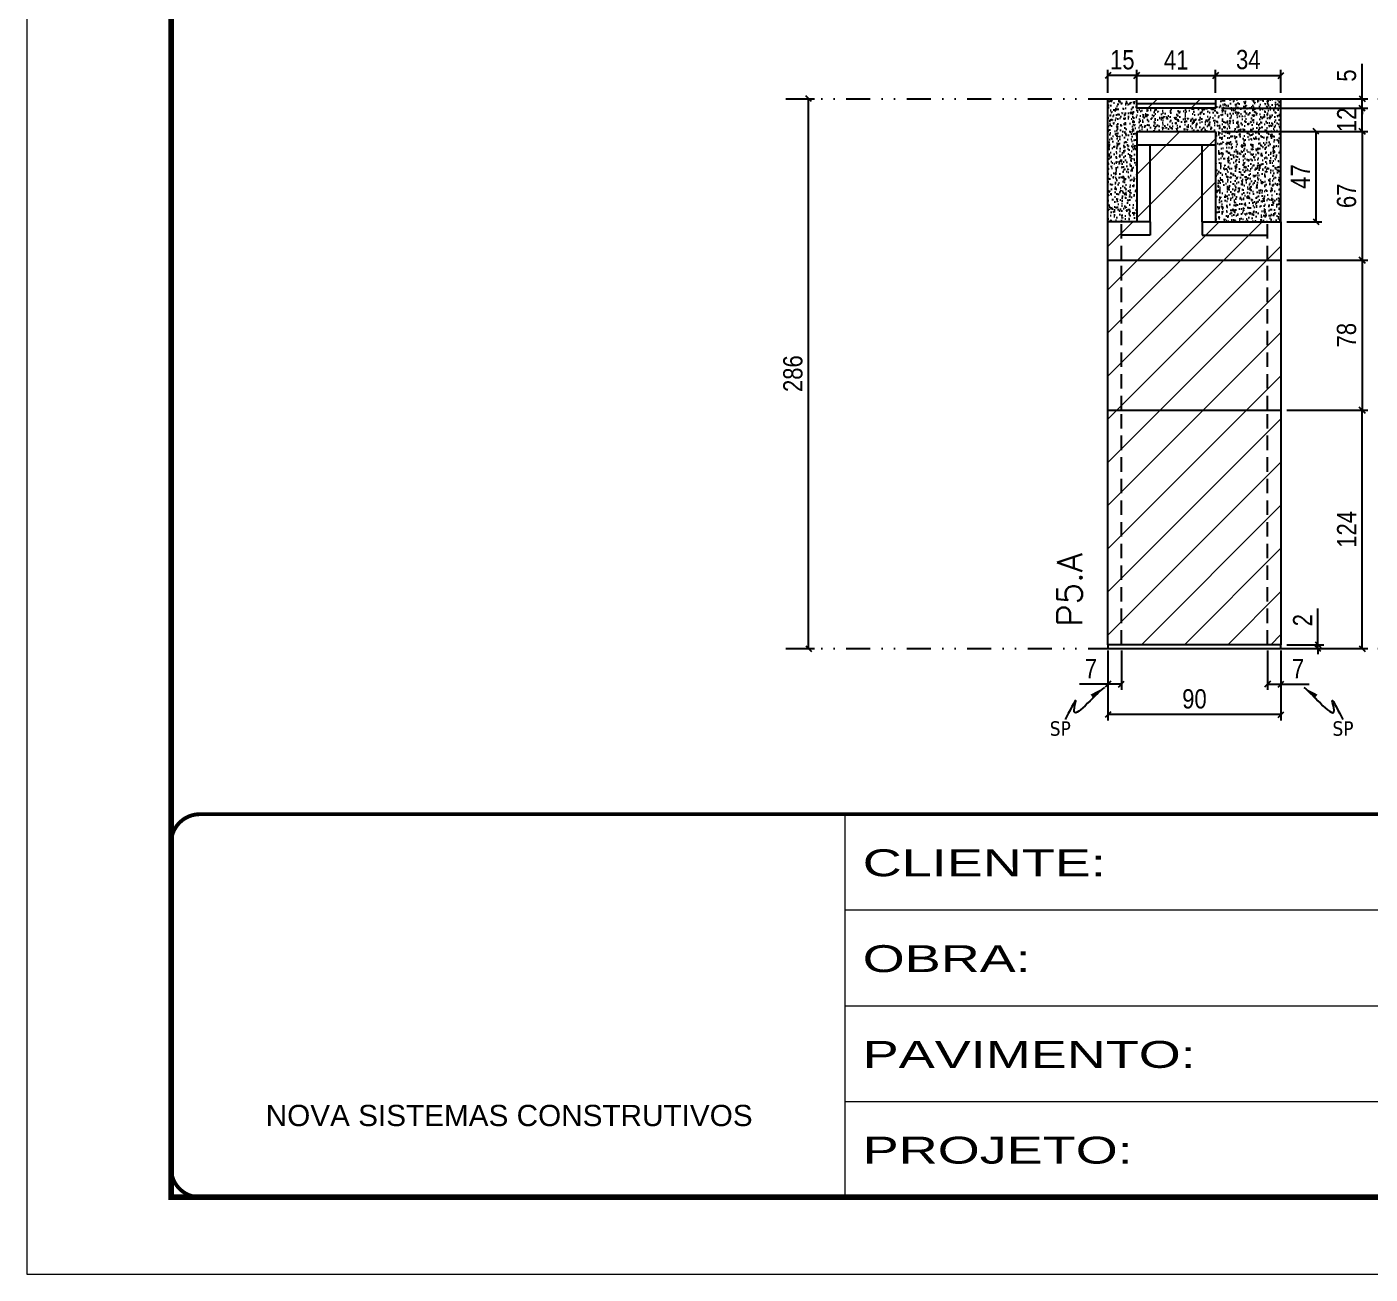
# Model space of a CAD drawing. Extents: x 808 to 7089, y -98 to 17032.
# Drawn here: x 3978 to 4677, y 3348 to 3997 of the extents above; entities that cross this region are included whole.
import ezdxf

# ---------------------------------------------------------------- set-up
doc = ezdxf.new("R2010")
doc.units = 0
for name, pattern in [('CONTINUO', [0]), ('DASHED', [0.75, 0.5, -0.25]), ('DIVIDE2', [0.625, 0.25, -0.125, 0, -0.125, 0, -0.125]), ('HIDDEN', [0.375, 0.25, -0.125])]:
    doc.linetypes.add(name, pattern=pattern)
for name, color, linetype in [('COTA', 241, 'Continuous'), ('Nível', 160, 'Continuous'), ('Painéis', 200, 'Continuous'), ('SARR_2.2x7', 40, 'Continuous'), ('SARR_EDITAR', 141, 'Continuous'), ('Sarrafo de Pressão', 42, 'HIDDEN'), ('texto', 7, 'Continuous')]:
    doc.layers.add(name, color=color, linetype=linetype)
for name, color, linetype, lineweight in [('Folhas', 255, 'Continuous', 9), ('REAPROVEITAMENTO', 251, 'Continuous', 9), ('SARRAFO DE PRESSAO', 251, 'DASHED', 9), ('Texto Seção', 7, 'Continuous', 15)]:
    doc.layers.add(name, color=color, linetype=linetype, lineweight=lineweight)
doc.styles.add('ARIAL', font='arial.ttf')
doc.styles.add('COTA TECNICA', font='techl___.ttf', dxfattribs={"height": 10})
doc.styles.add('COTA TECNICA-50', font='techl___.ttf', dxfattribs={"height": 10})
doc.styles.add('REGUA-120', font='ROMANS.shx', dxfattribs={"height": 15})
doc.styles.get("Standard").update_dxf_attribs({"font": 'arial.ttf'})
doc.styles.add('Tecnologia', font='')
doc.styles.get('Tecnologia').set_extended_font_data('Forgotten Futurist')
doc.dimstyles.new('COTA PAINEL-50', dxfattribs={"dimtxt": 10, "dimasz": 3, "dimexe": 3, "dimexo": 3, "dimgap": 3, "dimtad": 1, "dimdec": 1, "dimzin": 12, "dimdsep": 46, "dimtxsty": 'COTA TECNICA-50', "dimblk1": 'OBLIQUE', "dimblk2": 'OBLIQUE', "dimsah": 1, "dimcen": 0.9, "dimclrd": 4, "dimclre": 4, "dimclrt": 240, "dimadec": 1, "dimazin": 3, "dimtfac": 1, "dimtdec": 1, "dimtmove": 0, "dimatfit": 3, "dimfxl": 1, "dimtolj": 1, "dimtzin": 12, "dimarcsym": 0})
doc.dimstyles.new('PAINEL', dxfattribs={"dimtxt": 10, "dimasz": 3, "dimexe": 3, "dimexo": 3, "dimgap": 3, "dimtad": 1, "dimdec": 1, "dimzin": 12, "dimdsep": 46, "dimtxsty": 'COTA TECNICA', "dimblk1": 'OBLIQUE', "dimblk2": 'OBLIQUE', "dimsah": 1, "dimcen": 0.9, "dimclrd": 4, "dimclre": 4, "dimclrt": 240, "dimadec": 1, "dimazin": 3, "dimtfac": 1, "dimtdec": 1, "dimtmove": 0, "dimatfit": 3, "dimfxl": 1, "dimtolj": 1, "dimtzin": 12, "dimarcsym": 0})
doc.dimstyles.get("Standard").update_dxf_attribs({"dimtxt": 0.18, "dimasz": 0.18, "dimexe": 0.18, "dimexo": 0.0625, "dimgap": 0.09, "dimtad": 0, "dimtih": 1, "dimtoh": 1, "dimdec": 4, "dimzin": 0, "dimdsep": 46, "dimtxsty": 'Standard', "dimcen": 0.09, "dimadec": 0, "dimazin": 0, "dimtfac": 1, "dimtdec": 4, "dimtofl": 0, "dimtmove": 0, "dimatfit": 3, "dimfxl": 1, "dimtolj": 1, "dimtzin": 0, "dimarcsym": 0})

# ---------------------------------------------------------------- blocks, each defined once
blk = doc.blocks.new('9999999999')
at = {"color": 30, "linetype": 'CONTINUO'}
for p, q in [((98564.56, 34230.21), (98564.56, 34429.45)), ((98564.56, 34379.64), (99583.98, 34379.64)), ((98564.56, 34329.83), (99487.98, 34329.83)), ((98564.56, 34280.02), (99487.98, 34280.02))]:
    blk.add_line(p, q, dxfattribs=at)
at = {"color": 30, "linetype": 'CONTINUO', "const_width": 2}
blk.add_lwpolyline([(99583.98, 34230.21), (99583.98, 34414.45, 0.414214), (99568.98, 34429.45), (98228.98, 34429.45, 0.414214), (98213.98, 34414.45), (98213.98, 34245.21, 0.414214), (98228.98, 34230.21), (99583.98, 34230.21)], format="xyb", dxfattribs=at)
at = {"layer": 'Folhas'}
blk.add_lwpolyline([(98138.98, 34190.21), (99623.98, 34190.21), (99623.98, 35240.21), (98138.98, 35240.21)], close=True, dxfattribs=at)
at = {"layer": 'Folhas', "color": 30, "const_width": 3}
blk.add_lwpolyline([(98213.98, 34230.21), (99583.98, 34230.21), (99583.98, 35200.21), (98213.98, 35200.21)], close=True, dxfattribs=at)
at = {"color": 7, "linetype": 'Continuous', "ltscale": 5, "style": 'ARIAL'}
blk.add_text('NOVA SISTEMAS CONSTRUTIVOS', height=11.0592, dxfattribs=at).set_placement((98263.19, 34267.21))
at = {"layer": 'Folhas', "color": 7, "style": 'Tecnologia', "width": 1.5}
for s, p in [('CLIENTE:', (98573.65, 34397.17)), ('OBRA:', (98573.65, 34347.31)), ('PAVIMENTO:', (98573.65, 34297.5)), ('PROJETO:', (98573.65, 34247.69))]:
    blk.add_text(s, height=14, dxfattribs=at).set_placement(p)
blk = doc.blocks.new('_Oblique')
at = {"color": 0, "linetype": 'ByBlock', "lineweight": -2}
blk.add_line((-0.5, -0.5), (0.5, 0.5), dxfattribs=at)
blk = doc.blocks.new('*D1658')
at = {"layer": 'COTA', "color": 4, "lineweight": -2, "transparency": 16777216}
for p, q in [((4375.84, 3959.56), (4387.69, 3959.56)), ((4384.69, 3673.56), (4384.69, 3959.56)), ((4375.84, 3673.56), (4387.69, 3673.56))]:
    blk.add_line(p, q, dxfattribs=at)
at = {"layer": 'Defpoints', "color": 0, "transparency": 16777216}
for p in [(4372.84, 3959.56), (4384.69, 3959.56), (4372.84, 3673.56)]:
    blk.add_point(p, dxfattribs=at)
at = {"layer": 'COTA', "color": 4, "lineweight": -2, "transparency": 16777216, "xscale": 3, "yscale": 3, "zscale": 3}
for p, rotation in [((4384.69, 3959.56), 90), ((4384.69, 3673.56), 270)]:
    blk.add_blockref('_Oblique', p, dxfattribs=dict(at, rotation=rotation))
at = {"layer": 'COTA', "color": 240, "transparency": 16777216, "insert": (4376.56, 3816.56), "char_height": 10, "attachment_point": 5, "rotation": 90, "style": 'COTA TECNICA-50'}
blk.add_mtext('\\A1;286', dxfattribs=at)
blk = doc.blocks.new('*D398')
at = {"layer": 'COTA', "color": 4, "lineweight": -2, "transparency": 16777216}
for p, q in [((4540.35, 3672.56), (4540.35, 3636.2)), ((4630.35, 3672.56), (4630.35, 3636.2)), ((4630.35, 3639.2), (4540.35, 3639.2))]:
    blk.add_line(p, q, dxfattribs=at)
at = {"layer": 'Defpoints', "color": 0, "transparency": 16777216}
for p in [(4540.35, 3675.56), (4630.35, 3675.56), (4540.35, 3639.2)]:
    blk.add_point(p, dxfattribs=at)
at = {"layer": 'COTA', "color": 4, "lineweight": -2, "transparency": 16777216, "xscale": 3, "yscale": 3, "zscale": 3, "rotation": 180}
blk.add_blockref('_Oblique', (4540.35, 3639.2), dxfattribs=at)
at = {"layer": 'COTA', "color": 4, "lineweight": -2, "transparency": 16777216, "xscale": 3, "yscale": 3, "zscale": 3}
blk.add_blockref('_Oblique', (4630.35, 3639.2), dxfattribs=at)
at = {"layer": 'COTA', "color": 240, "transparency": 16777216, "insert": (4585.35, 3647.33), "char_height": 10, "attachment_point": 5, "style": 'COTA TECNICA'}
blk.add_mtext('\\A1;90', dxfattribs=at)
blk = doc.blocks.new('*D399')
at = {"layer": 'COTA', "color": 4, "lineweight": -2, "transparency": 16777216}
for p, q in [((4623.35, 3672.56), (4623.35, 3652.05)), ((4630.35, 3670.56), (4630.35, 3652.05)), ((4623.35, 3655.05), (4630.35, 3655.05)), ((4630.35, 3655.05), (4645.08, 3655.05))]:
    blk.add_line(p, q, dxfattribs=at)
at = {"layer": 'Defpoints', "color": 0, "transparency": 16777216}
for p in [(4623.35, 3675.56), (4630.35, 3673.56), (4630.35, 3655.05)]:
    blk.add_point(p, dxfattribs=at)
at = {"layer": 'COTA', "color": 4, "lineweight": -2, "transparency": 16777216, "xscale": 3, "yscale": 3, "zscale": 3, "rotation": 180}
blk.add_blockref('_Oblique', (4623.35, 3655.05), dxfattribs=at)
at = {"layer": 'COTA', "color": 4, "lineweight": -2, "transparency": 16777216, "xscale": 3, "yscale": 3, "zscale": 3}
blk.add_blockref('_Oblique', (4630.35, 3655.05), dxfattribs=at)
at = {"layer": 'COTA', "color": 240, "transparency": 16777216, "insert": (4639.21, 3663.13), "char_height": 10, "attachment_point": 5, "style": 'COTA TECNICA-50'}
blk.add_mtext('\\A1;7', dxfattribs=at)
blk = doc.blocks.new('*D400')
at = {"layer": 'COTA', "color": 4, "lineweight": -2, "transparency": 16777216}
for p, q in [((4540.35, 3670.56), (4540.35, 3652.05)), ((4547.35, 3672.56), (4547.35, 3652.05)), ((4540.35, 3655.05), (4525.61, 3655.05)), ((4547.35, 3655.05), (4540.35, 3655.05))]:
    blk.add_line(p, q, dxfattribs=at)
at = {"layer": 'Defpoints', "color": 0, "transparency": 16777216}
for p in [(4547.35, 3675.56), (4540.35, 3673.56), (4540.35, 3655.05)]:
    blk.add_point(p, dxfattribs=at)
at = {"layer": 'COTA', "color": 4, "lineweight": -2, "transparency": 16777216, "xscale": 3, "yscale": 3, "zscale": 3, "rotation": 180}
blk.add_blockref('_Oblique', (4540.35, 3655.05), dxfattribs=at)
at = {"layer": 'COTA', "color": 4, "lineweight": -2, "transparency": 16777216, "xscale": 3, "yscale": 3, "zscale": 3}
blk.add_blockref('_Oblique', (4547.35, 3655.05), dxfattribs=at)
at = {"layer": 'COTA', "color": 240, "transparency": 16777216, "insert": (4531.48, 3663.13), "char_height": 10, "attachment_point": 5, "style": 'COTA TECNICA-50'}
blk.add_mtext('\\A1;7', dxfattribs=at)
blk = doc.blocks.new('*D401')
at = {"layer": 'COTA', "color": 4, "linetype": 'ByBlock', "lineweight": -2, "transparency": 16777216}
for p, q in [((4633.35, 3797.56), (4675.58, 3797.56)), ((4672.58, 3673.56), (4672.58, 3797.56)), ((4633.35, 3673.56), (4675.58, 3673.56))]:
    blk.add_line(p, q, dxfattribs=at)
at = {"layer": 'Defpoints', "color": 0, "linetype": 'ByBlock', "transparency": 16777216}
for p in [(4630.35, 3797.56), (4672.58, 3797.56), (4630.35, 3673.56)]:
    blk.add_point(p, dxfattribs=at)
at = {"layer": 'COTA', "color": 4, "linetype": 'ByBlock', "lineweight": -2, "transparency": 16777216, "xscale": 3, "yscale": 3, "zscale": 3}
for p, rotation in [((4672.58, 3797.56), 90), ((4672.58, 3673.56), 270)]:
    blk.add_blockref('_Oblique', p, dxfattribs=dict(at, rotation=rotation))
at = {"layer": 'COTA', "color": 240, "linetype": 'ByBlock', "transparency": 16777216, "insert": (4664.5, 3735.56), "char_height": 10, "attachment_point": 5, "rotation": 90, "style": 'COTA TECNICA'}
blk.add_mtext('\\A1;124', dxfattribs=at)
blk = doc.blocks.new('*D402')
at = {"layer": 'COTA', "color": 4, "lineweight": -2, "transparency": 16777216}
for p, q in [((4649.6, 3675.56), (4649.6, 3694.37)), ((4633.35, 3675.56), (4652.6, 3675.56)), ((4649.6, 3673.56), (4649.6, 3675.56)), ((4633.35, 3673.56), (4652.6, 3673.56)), ((4649.6, 3673.56), (4649.6, 3670.56))]:
    blk.add_line(p, q, dxfattribs=at)
at = {"layer": 'Defpoints', "color": 0, "transparency": 16777216}
for p in [(4630.35, 3675.56), (4630.35, 3673.56), (4649.6, 3673.56)]:
    blk.add_point(p, dxfattribs=at)
at = {"layer": 'COTA', "color": 4, "lineweight": -2, "transparency": 16777216, "xscale": 3, "yscale": 3, "zscale": 3}
for p, rotation in [((4649.6, 3675.56), 270), ((4649.6, 3673.56), 90)]:
    blk.add_blockref('_Oblique', p, dxfattribs=dict(at, rotation=rotation))
at = {"layer": 'COTA', "color": 240, "transparency": 16777216, "insert": (4641.6, 3688.31), "char_height": 10, "attachment_point": 5, "rotation": 90, "style": 'COTA TECNICA-50'}
blk.add_mtext('\\A1;2', dxfattribs=at)
blk = doc.blocks.new('*D403')
at = {"layer": 'COTA', "color": 4, "linetype": 'ByBlock', "lineweight": -2, "transparency": 16777216}
for p, q in [((4633.35, 3797.56), (4675.58, 3797.56)), ((4672.58, 3673.56), (4672.58, 3797.56)), ((4633.35, 3673.56), (4675.58, 3673.56))]:
    blk.add_line(p, q, dxfattribs=at)
at = {"layer": 'Defpoints', "color": 0, "linetype": 'ByBlock', "transparency": 16777216}
for p in [(4630.35, 3797.56), (4672.58, 3797.56), (4630.35, 3673.56)]:
    blk.add_point(p, dxfattribs=at)
at = {"layer": 'COTA', "color": 4, "linetype": 'ByBlock', "lineweight": -2, "transparency": 16777216, "xscale": 3, "yscale": 3, "zscale": 3}
for p, rotation in [((4672.58, 3797.56), 90), ((4672.58, 3673.56), 270)]:
    blk.add_blockref('_Oblique', p, dxfattribs=dict(at, rotation=rotation))
at = {"layer": 'COTA', "color": 240, "linetype": 'ByBlock', "transparency": 16777216, "insert": (4664.5, 3735.56), "char_height": 10, "attachment_point": 5, "rotation": 90, "style": 'COTA TECNICA'}
blk.add_mtext('\\A1;124', dxfattribs=at)
blk = doc.blocks.new('*D404')
at = {"layer": 'COTA', "color": 4, "lineweight": -2, "transparency": 16777216}
for p, q in [((4596.35, 3962.56), (4596.35, 3974.66)), ((4596.35, 3971.66), (4630.35, 3971.66)), ((4630.35, 3962.56), (4630.35, 3974.66))]:
    blk.add_line(p, q, dxfattribs=at)
at = {"layer": 'Defpoints', "color": 0, "transparency": 16777216}
for p in [(4630.35, 3971.66), (4596.35, 3959.56), (4630.35, 3959.56)]:
    blk.add_point(p, dxfattribs=at)
at = {"layer": 'COTA', "color": 4, "lineweight": -2, "transparency": 16777216, "xscale": 3, "yscale": 3, "zscale": 3, "rotation": 180}
blk.add_blockref('_Oblique', (4596.35, 3971.66), dxfattribs=at)
at = {"layer": 'COTA', "color": 4, "lineweight": -2, "transparency": 16777216, "xscale": 3, "yscale": 3, "zscale": 3}
blk.add_blockref('_Oblique', (4630.35, 3971.66), dxfattribs=at)
at = {"layer": 'COTA', "color": 240, "transparency": 16777216, "insert": (4613.35, 3979.88), "char_height": 10, "attachment_point": 5, "style": 'COTA TECNICA-50'}
blk.add_mtext('\\A1;34', dxfattribs=at)
blk = doc.blocks.new('*D408')
at = {"layer": 'COTA', "color": 4, "lineweight": -2, "transparency": 16777216}
for p, q in [((4599.35, 3942.56), (4675.58, 3942.56)), ((4672.58, 3942.56), (4672.58, 3875.56)), ((4633.35, 3875.56), (4675.58, 3875.56))]:
    blk.add_line(p, q, dxfattribs=at)
at = {"layer": 'Defpoints', "color": 0, "transparency": 16777216}
for p in [(4596.35, 3942.56), (4630.35, 3875.56), (4672.58, 3875.56)]:
    blk.add_point(p, dxfattribs=at)
at = {"layer": 'COTA', "color": 4, "lineweight": -2, "transparency": 16777216, "xscale": 3, "yscale": 3, "zscale": 3}
for p, rotation in [((4672.58, 3942.56), 90), ((4672.58, 3875.56), 270)]:
    blk.add_blockref('_Oblique', p, dxfattribs=dict(at, rotation=rotation))
at = {"layer": 'COTA', "color": 240, "transparency": 16777216, "insert": (4664.47, 3909.06), "char_height": 10, "attachment_point": 5, "rotation": 90, "style": 'COTA TECNICA'}
blk.add_mtext('\\A1;67', dxfattribs=at)
blk = doc.blocks.new('*D1659')
at = {"layer": 'COTA', "color": 4, "lineweight": -2, "transparency": 16777216}
for p, q in [((4633.35, 3875.56), (4675.58, 3875.56)), ((4672.58, 3875.56), (4672.58, 3797.56)), ((4633.35, 3797.56), (4675.58, 3797.56))]:
    blk.add_line(p, q, dxfattribs=at)
at = {"layer": 'Defpoints', "color": 0, "transparency": 16777216}
for p in [(4630.35, 3875.56), (4630.35, 3797.56), (4672.58, 3797.56)]:
    blk.add_point(p, dxfattribs=at)
at = {"layer": 'COTA', "color": 4, "lineweight": -2, "transparency": 16777216, "xscale": 3, "yscale": 3, "zscale": 3}
for p, rotation in [((4672.58, 3875.56), 90), ((4672.58, 3797.56), 270)]:
    blk.add_blockref('_Oblique', p, dxfattribs=dict(at, rotation=rotation))
at = {"layer": 'COTA', "color": 240, "transparency": 16777216, "insert": (4664.48, 3836.56), "char_height": 10, "attachment_point": 5, "rotation": 90, "style": 'COTA TECNICA'}
blk.add_mtext('\\A1;78', dxfattribs=at)
blk = doc.blocks.new('*D1649')
at = {"layer": 'COTA', "color": 4, "lineweight": -2, "transparency": 16777216}
for p, q in [((4599.35, 3942.56), (4651.53, 3942.56)), ((4648.53, 3942.56), (4648.53, 3895.56)), ((4633.35, 3895.56), (4651.53, 3895.56))]:
    blk.add_line(p, q, dxfattribs=at)
at = {"layer": 'Defpoints', "color": 0, "transparency": 16777216}
for p in [(4596.35, 3942.56), (4630.35, 3895.56), (4648.53, 3895.56)]:
    blk.add_point(p, dxfattribs=at)
at = {"layer": 'COTA', "color": 4, "lineweight": -2, "transparency": 16777216, "xscale": 3, "yscale": 3, "zscale": 3}
for p, rotation in [((4648.53, 3942.56), 90), ((4648.53, 3895.56), 270)]:
    blk.add_blockref('_Oblique', p, dxfattribs=dict(at, rotation=rotation))
at = {"layer": 'COTA', "color": 240, "transparency": 16777216, "insert": (4640.45, 3919.06), "char_height": 10, "attachment_point": 5, "rotation": 90, "style": 'COTA TECNICA'}
blk.add_mtext('\\A1;47', dxfattribs=at)
blk = doc.blocks.new('*D376')
at = {"layer": 'COTA', "color": 4, "lineweight": -2, "transparency": 16777216}
for p, q in [((4540.35, 3962.56), (4540.35, 3974.66)), ((4555.35, 3971.66), (4540.35, 3971.66)), ((4555.35, 3962.56), (4555.35, 3974.66))]:
    blk.add_line(p, q, dxfattribs=at)
at = {"layer": 'Defpoints', "color": 0, "transparency": 16777216}
for p in [(4540.35, 3971.66), (4540.35, 3959.56), (4555.35, 3959.56)]:
    blk.add_point(p, dxfattribs=at)
at = {"layer": 'COTA', "color": 4, "lineweight": -2, "transparency": 16777216, "xscale": 3, "yscale": 3, "zscale": 3, "rotation": 180}
blk.add_blockref('_Oblique', (4540.35, 3971.66), dxfattribs=at)
at = {"layer": 'COTA', "color": 4, "lineweight": -2, "transparency": 16777216, "xscale": 3, "yscale": 3, "zscale": 3}
blk.add_blockref('_Oblique', (4555.35, 3971.66), dxfattribs=at)
at = {"layer": 'COTA', "color": 240, "transparency": 16777216, "insert": (4547.85, 3979.77), "char_height": 10, "attachment_point": 5, "style": 'COTA TECNICA'}
blk.add_mtext('\\A1;15', dxfattribs=at)
blk = doc.blocks.new('*D1650')
at = {"layer": 'COTA', "color": 4, "lineweight": -2, "transparency": 16777216}
for p, q in [((4599.35, 3954.56), (4675.58, 3954.56)), ((4672.58, 3942.56), (4672.58, 3954.56)), ((4599.35, 3942.56), (4675.58, 3942.56))]:
    blk.add_line(p, q, dxfattribs=at)
at = {"layer": 'Defpoints', "color": 0, "transparency": 16777216}
for p in [(4596.35, 3954.56), (4672.58, 3954.56), (4596.35, 3942.56)]:
    blk.add_point(p, dxfattribs=at)
at = {"layer": 'COTA', "color": 4, "lineweight": -2, "transparency": 16777216, "xscale": 3, "yscale": 3, "zscale": 3}
for p, rotation in [((4672.58, 3954.56), 90), ((4672.58, 3942.56), 270)]:
    blk.add_blockref('_Oblique', p, dxfattribs=dict(at, rotation=rotation))
at = {"layer": 'COTA', "color": 240, "transparency": 16777216, "insert": (4664.52, 3948.56), "char_height": 10, "attachment_point": 5, "rotation": 90, "style": 'COTA TECNICA'}
blk.add_mtext('\\A1;12', dxfattribs=at)
blk = doc.blocks.new('*D1651')
at = {"layer": 'COTA', "color": 4, "lineweight": -2, "transparency": 16777216}
for p, q in [((4672.58, 3959.56), (4672.58, 3977.66)), ((4599.35, 3959.56), (4675.58, 3959.56)), ((4599.35, 3954.56), (4675.58, 3954.56)), ((4672.58, 3954.56), (4672.58, 3959.56)), ((4672.58, 3954.56), (4672.58, 3951.56))]:
    blk.add_line(p, q, dxfattribs=at)
at = {"layer": 'Defpoints', "color": 0, "transparency": 16777216}
for p in [(4596.35, 3959.56), (4596.35, 3954.56), (4672.58, 3959.56)]:
    blk.add_point(p, dxfattribs=at)
at = {"layer": 'COTA', "color": 4, "lineweight": -2, "transparency": 16777216, "xscale": 3, "yscale": 3, "zscale": 3}
for p, rotation in [((4672.58, 3959.56), 270), ((4672.58, 3954.56), 90)]:
    blk.add_blockref('_Oblique', p, dxfattribs=dict(at, rotation=rotation))
at = {"layer": 'COTA', "color": 240, "transparency": 16777216, "insert": (4664.47, 3971.61), "char_height": 10, "attachment_point": 5, "rotation": 90, "style": 'COTA TECNICA'}
blk.add_mtext('\\A1;5', dxfattribs=at)
blk = doc.blocks.new('*D1652')
at = {"layer": 'COTA', "color": 4, "lineweight": -2, "transparency": 16777216}
for p, q in [((4555.35, 3962.56), (4555.35, 3974.66)), ((4555.35, 3971.66), (4596.35, 3971.66)), ((4596.35, 3962.56), (4596.35, 3974.66))]:
    blk.add_line(p, q, dxfattribs=at)
at = {"layer": 'Defpoints', "color": 0, "transparency": 16777216}
for p in [(4596.35, 3971.66), (4555.35, 3959.56), (4596.35, 3959.56)]:
    blk.add_point(p, dxfattribs=at)
at = {"layer": 'COTA', "color": 4, "lineweight": -2, "transparency": 16777216, "xscale": 3, "yscale": 3, "zscale": 3, "rotation": 180}
blk.add_blockref('_Oblique', (4555.35, 3971.66), dxfattribs=at)
at = {"layer": 'COTA', "color": 4, "lineweight": -2, "transparency": 16777216, "xscale": 3, "yscale": 3, "zscale": 3}
blk.add_blockref('_Oblique', (4596.35, 3971.66), dxfattribs=at)
at = {"layer": 'COTA', "color": 240, "transparency": 16777216, "insert": (4575.85, 3979.73), "char_height": 10, "attachment_point": 5, "style": 'COTA TECNICA'}
blk.add_mtext('\\A1;41', dxfattribs=at)

msp = doc.modelspace()

# ---------------------------------------------------------------- hatches: boundary and pattern name
at = {"layer": 'COTA', "linetype": 'ByBlock'}
h = msp.add_hatch(dxfattribs=at)
h.set_pattern_fill('AR-CONC', color=256, scale=0.03)
h.set_pattern_definition([(50, (-3906.7415, -152.4276), (5.46554, -0.4781726), [0.5715, -6.2865]), (355, (-3906.7415, -152.4276), (-1.0573026, 5.7317054), [0.4572, -5.0292175]), (100.451445, (-3906.286, -152.4674), (4.4082374, 5.2535326), [0.4857003, -5.3427073]), (46.1842, (-3906.7415, -150.9036), (8.132371, -1.26127), [0.85725, -9.42975]), (96.63556, (-3906.064, -151.009), (7.122124, 7.422784), [0.728551, -8.014068]), (351.18415, (-3906.7415, -150.9036), (7.122124, 7.422784), [0.685799, -7.543792]), (21, (-3905.9795, -151.2846), (4.5484317, -3.067956), [0.5715, -6.2865]), (326, (-3905.9795, -151.2846), (1.854061, 5.525639), [0.4572, -5.0292]), (71.451445, (-3905.6005, -151.54), (6.4024926, 2.457683), [0.4857003, -5.342698]), (37.5, (-3906.7415, -152.4276), (0.0926581, 2.53665117), [0, -4.96824, 0, -5.1054, 0, -5.04825]), (7.5, (-3906.7415, -152.4276), (2.0045899, 3.00541724), [0, -2.91084, 0, -4.85394, 0, -1.92405]), (327.5, (-3908.4408, -152.4276), (4.06771786, -0.1718623), [0, -1.905, 0, -5.9436, 0, -7.8867]), (317.5, (-3909.2028, -152.4276), (4.4438754, 0.7627947), [0, -2.4765, 0, -3.94716, 0, -5.6007])])
h.paths.add_polyline_path([(4555.35, 3954.56), (4555.35, 3959.56), (4540.35, 3959.56), (4540.35, 3895.56), (4555.35, 3895.56), (4555.35, 3942.56), (4596.35, 3942.56), (4596.35, 3895.56), (4630.35, 3895.56), (4630.35, 3959.56), (4596.35, 3959.56), (4596.35, 3954.56)])
at = {"layer": 'REAPROVEITAMENTO', "linetype": 'ByBlock'}
h = msp.add_hatch(dxfattribs=at)
h.set_pattern_fill('ANSI31', color=256, scale=5, style=2)
h.set_pattern_definition([(45, (-617.329, 3939.763), (-11.22532, 11.22532), [])])
h.paths.add_polyline_path([(4596.35, 3959.56), (4555.35, 3959.56), (4555.35, 3954.56), (4596.35, 3954.56)])
h = msp.add_hatch(dxfattribs=at)
h.set_pattern_fill('ANSI31', color=256, scale=5, style=2)
h.set_pattern_definition([(45, (954.171, -5248.838), (-11.22532, 11.22532), [])])
h.paths.add_polyline_path([(4630.35, 3895.56), (4596.35, 3895.56), (4596.35, 3942.56), (4555.35, 3942.56), (4555.35, 3895.56), (4540.35, 3895.56), (4540.35, 3675.56), (4630.35, 3675.56)])

# ---------------------------------------------------------------- linework, layer by layer
at = {"layer": 'COTA', "linetype": 'ByBlock'}
for p, q in [((4540.35, 3959.56), (4540.35, 3959.56)), ((4540.35, 3895.56), (4540.35, 3959.56)), ((4540.35, 3959.56), (4555.35, 3959.56)), ((4596.35, 3959.56), (4630.35, 3959.56)), ((4630.35, 3895.56), (4630.35, 3959.56)), ((4540.35, 3895.56), (4540.35, 3895.56))]:
    msp.add_line(p, q, dxfattribs=at)
at = {"layer": 'Nível', "color": 4, "linetype": 'DIVIDE2', "ltscale": 50}
for p, q in [((4372.84, 3959.56), (5423.17, 3959.56)), ((4372.84, 3673.56), (5423.17, 3673.56))]:
    msp.add_line(p, q, dxfattribs=at)
at = {"layer": 'Painéis'}
for p, q in [((4555.35, 3942.56), (4596.35, 3942.56)), ((4555.35, 3942.56), (4555.35, 3895.56)), ((4596.35, 3942.56), (4596.35, 3895.56)), ((4540.35, 3797.56), (4540.35, 3895.56)), ((4555.35, 3895.56), (4540.35, 3895.56)), ((4596.35, 3895.56), (4630.35, 3895.56)), ((4630.35, 3895.56), (4630.35, 3797.56)), ((4540.35, 3875.56), (4630.35, 3875.56))]:
    msp.add_line(p, q, dxfattribs=at)
for points in [[(4555.35, 3959.56), (4596.35, 3959.56), (4596.35, 3954.56), (4555.35, 3954.56)], [(4540.35, 3797.56), (4630.35, 3797.56), (4630.35, 3675.56), (4540.35, 3675.56)], [(4540.35, 3673.56), (4630.35, 3673.56), (4630.35, 3675.56), (4540.35, 3675.56)]]:
    msp.add_lwpolyline(points, close=True, dxfattribs=at)
at = {"layer": 'SARR_2.2x7'}
for p, q in [((4555.35, 3935.56), (4596.35, 3935.56)), ((4562.35, 3895.56), (4562.35, 3935.56)), ((4589.35, 3895.56), (4589.35, 3935.56)), ((4562.35, 3895.56), (4555.35, 3895.56)), ((4562.35, 3895.56), (4562.35, 3888.56)), ((4589.35, 3895.56), (4596.35, 3895.56)), ((4589.35, 3895.56), (4589.35, 3888.56)), ((4562.35, 3888.56), (4547.35, 3888.56)), ((4589.35, 3888.56), (4623.35, 3888.56))]:
    msp.add_line(p, q, dxfattribs=at)
at = {"layer": 'SARR_EDITAR', "linetype": 'Continuous'}
msp.add_line((4555.35, 3957.06), (4596.35, 3957.06), dxfattribs=at)
at = {"layer": 'Sarrafo de Pressão', "ltscale": 30}
for p, q in [((4547.35, 3875.56), (4547.35, 3895.56)), ((4623.35, 3875.56), (4623.35, 3895.56)), ((4547.35, 3797.56), (4547.35, 3875.56)), ((4623.35, 3797.56), (4623.35, 3875.56)), ((4547.35, 3675.56), (4547.35, 3797.56)), ((4623.35, 3675.56), (4623.35, 3797.56))]:
    msp.add_line(p, q, dxfattribs=at)

# ---------------------------------------------------------------- block references
at = {"layer": 'SARRAFO DE PRESSAO', "color": 6, "linetype": 'ByBlock'}
msp.add_blockref('9999999999', (-94160.81, -30842.05), dxfattribs=at)

# ---------------------------------------------------------------- texts
at = {"layer": 'texto', "color": 0, "char_height": 7.5, "attachment_point": 5}
for insert in [(4515.57, 3631.89), (4662.59, 3631.89)]:
    msp.add_mtext('{\\fTahoma|b0|i0|c0|p34;\\C4;SP}', dxfattribs=dict(at, insert=insert))
at = {"layer": 'Texto Seção', "insert": (4526.88, 3684.82), "char_height": 13, "width": 285.3299, "attachment_point": 7, "rotation": 90, "style": 'REGUA-120'}
msp.add_mtext('P5.A', dxfattribs=at)

# ---------------------------------------------------------------- dimensions: what is measured, and where the dimension line sits
at = {"layer": 'COTA'}
dim = msp.add_linear_dim(base=(4540.35, 3971.66), p1=(4555.35, 3959.56), p2=(4540.35, 3959.56), dimstyle='PAINEL', dxfattribs=at)
dim.commit()
dim.dimension.update_dxf_attribs({"geometry": '*D376', "text_midpoint": (4547.85, 3971.66), "dimtype": 160})
for base, p1, p2, dimstyle, picture, middle in [((4596.35, 3971.66), (4555.35, 3959.56), (4596.35, 3959.56), 'PAINEL', '*D1652', (4575.85, 3979.73)), ((4630.35, 3971.66), (4596.35, 3959.56), (4630.35, 3959.56), 'COTA PAINEL-50', '*D404', (4613.35, 3979.88)), ((4630.35, 3655.05), (4623.35, 3675.56), (4630.35, 3673.56), 'COTA PAINEL-50', '*D399', (4639.21, 3663.13))]:
    dim = msp.add_linear_dim(base=base, p1=p1, p2=p2, dimstyle=dimstyle, dxfattribs=at)
    dim.commit()
    dim.dimension.update_dxf_attribs({"geometry": picture, "text_midpoint": middle})
for base, p1, p2, angle, dimstyle, picture, middle in [((4672.58, 3959.56), (4596.35, 3954.56), (4596.35, 3959.56), 90, 'PAINEL', '*D1651', (4664.47, 3971.61)), ((4384.69, 3959.56), (4372.84, 3673.56), (4372.84, 3959.56), 90, 'COTA PAINEL-50', '*D1658', (4376.56, 3816.56)), ((4672.58, 3875.56), (4596.35, 3942.56), (4630.35, 3875.56), 90, 'PAINEL', '*D408', (4664.47, 3909.06)), ((4648.53, 3895.56), (4596.35, 3942.56), (4630.35, 3895.56), 90, 'PAINEL', '*D1649', (4640.45, 3919.06)), ((4672.58, 3797.56), (4630.35, 3875.56), (4630.35, 3797.56), 90, 'PAINEL', '*D1659', (4664.48, 3836.56)), ((4540.35, 3655.05), (4547.35, 3675.56), (4540.35, 3673.56), 180, 'COTA PAINEL-50', '*D400', (4531.48, 3663.13))]:
    dim = msp.add_linear_dim(base=base, p1=p1, p2=p2, angle=angle, dimstyle=dimstyle, dxfattribs=at)
    dim.commit()
    dim.dimension.update_dxf_attribs({"geometry": picture, "text_midpoint": middle})
for base, p1, p2, dimstyle, picture, middle in [((4672.58, 3954.56), (4596.35, 3942.56), (4596.35, 3954.56), 'PAINEL', '*D1650', (4672.58, 3948.56)), ((4649.6, 3673.56), (4630.35, 3675.56), (4630.35, 3673.56), 'COTA PAINEL-50', '*D402', (4649.6, 3688.31))]:
    dim = msp.add_linear_dim(base=base, p1=p1, p2=p2, angle=90, dimstyle=dimstyle, dxfattribs=at)
    dim.commit()
    dim.dimension.update_dxf_attribs({"geometry": picture, "text_midpoint": middle, "dimtype": 160})
at = {"layer": 'COTA', "linetype": 'ByBlock'}
for picture in ['*D401', '*D403']:
    dim = msp.add_aligned_dim(p1=(4630.35, 3673.56), p2=(4630.35, 3797.56), distance=-42.23, dimstyle='PAINEL', dxfattribs=at)
    dim.commit()
    dim.dimension.update_dxf_attribs({"geometry": picture, "text_midpoint": (4664.5, 3735.56)})
at = {"layer": 'COTA'}
dim = msp.add_linear_dim(base=(4540.35, 3639.2), p1=(4630.35, 3675.56), p2=(4540.35, 3675.56), angle=180, dimstyle='PAINEL', override={"dimarcsym": 2}, dxfattribs=at)
dim.commit()
dim.dimension.update_dxf_attribs({"geometry": '*D398', "text_midpoint": (4585.35, 3647.33)})

# ---------------------------------------------------------------- leaders
at = {"layer": 'COTA', "path_type": 1}
for points in [[(4538.52, 3653.38), (4522.73, 3641.55), (4523.66, 3646.36), (4518.1, 3636.57)], [(4642.17, 3653.38), (4657.96, 3641.55), (4657.04, 3646.36), (4662.59, 3636.57)]]:
    msp.add_leader(points, dimstyle='Standard', override={"dimasz": 8}, dxfattribs=at)

doc.saveas('drawing.dxf')
